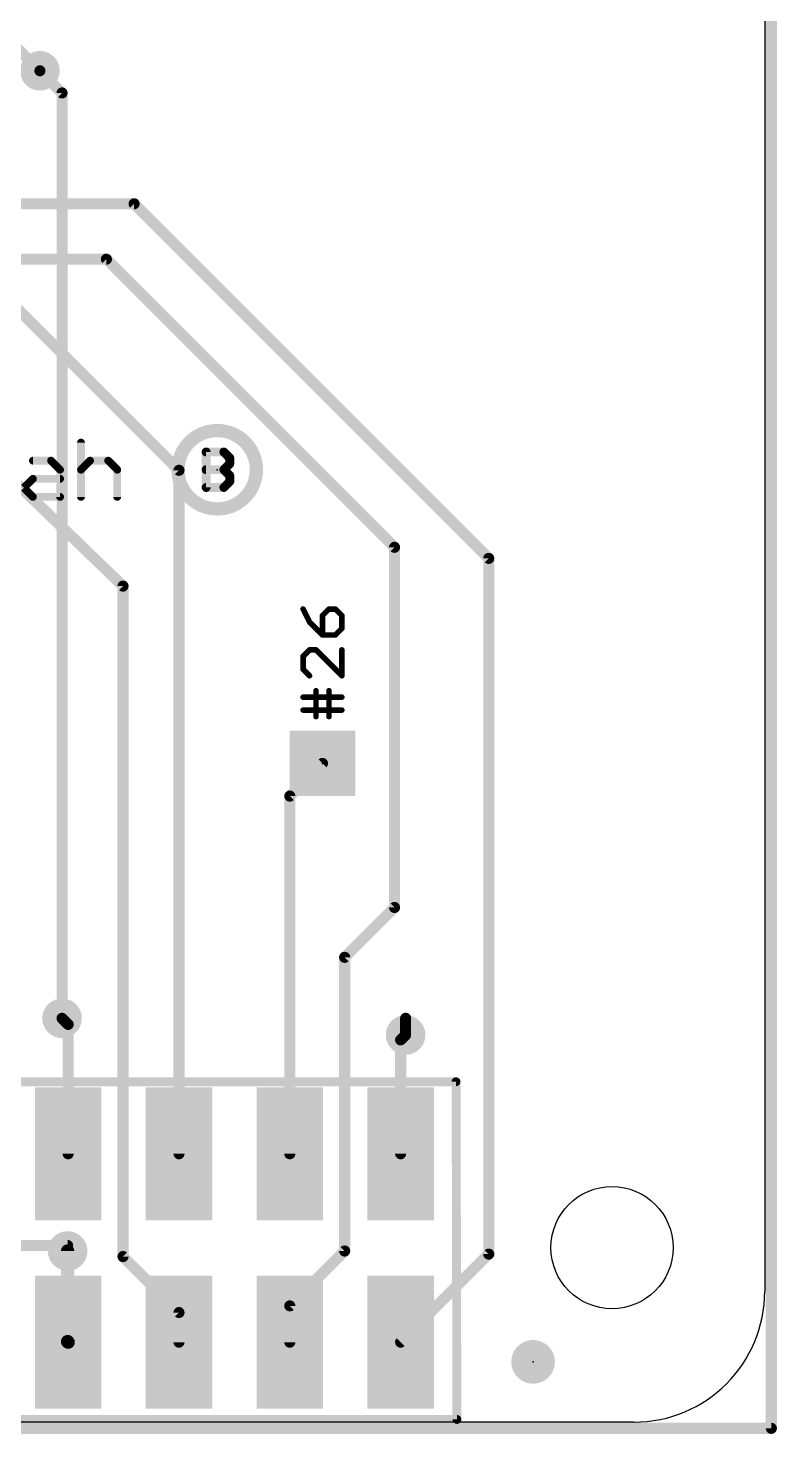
# Model space of a CAD drawing. Extents: x -9.8 to 65.3, y -0.3 to 69.2.
# Drawn here: x 48.12 to 65.28, y -0.25 to 31.97 of the extents above; entities that cross this region are included whole.
import ezdxf

# ---------------------------------------------------------------- set-up
doc = ezdxf.new("R2010")
doc.units = 0
for name, color, linetype in [('1', 12, 'CONTINUOUS'), ('16', 132, 'CONTINUOUS'), ('18', 110, 'CONTINUOUS'), ('20', 53, 'CONTINUOUS'), ('21', 40, 'CONTINUOUS'), ('23', 40, 'CONTINUOUS')]:
    doc.layers.add(name, color=color, linetype=linetype)

# ---------------------------------------------------------------- blocks, each defined once
blk = doc.blocks.new('PIE')
at = {"const_width": 0.5}
blk.add_lwpolyline([(0, -0.25, 1), (0, 0.25, 1), (0, -0.25)], format="xyb", dxfattribs=at)
blk = doc.blocks.new('RECT')
blk.add_solid([(-0.5, -0.5), (0.5, -0.5), (-0.5, 0.5), (0.5, 0.5)])
blk = doc.blocks.new('ROUNDV')
at = {"const_width": 0.5}
blk.add_lwpolyline([(0, -0.25, 1), (0, 0.25, 1), (0, -0.25)], format="xyb", dxfattribs=at)

msp = doc.modelspace()

# ---------------------------------------------------------------- linework, layer by layer
at = {"layer": '1'}
for points, const_width in [([(47.625, 31.75), (48.387, 30.988)], 0.254), ([(25.781, 27.94), (50.546, 27.94)], 0.254), ([(50.546, 27.94), (58.674, 19.812)], 0.254), ([(25.4, 26.67), (49.911, 26.67)], 0.254), ([(49.911, 26.67), (56.515, 20.066)], 0.254), ([(47.879, 25.527), (51.575, 21.831)], 0.254), ([(46.609, 22.733), (50.292, 19.177)], 0.254), ([(51.575, 21.831), (51.575, 6.166)], 0.254), ([(56.515, 20.066), (56.515, 11.811)], 0.254), ([(58.674, 19.812), (58.674, 3.867)], 0.254), ([(50.292, 19.177), (50.292, 3.81)], 0.254), ([(54.115, 14.364), (54.864, 15.113)], 0.254), ([(54.115, 6.166), (54.115, 14.364)], 0.254), ([(56.515, 11.811), (55.372, 10.668)], 0.254), ([(55.372, 10.668), (55.372, 3.937)], 0.254), ([(48.895, 9.271), (49.035, 9.131)], 0.254), ([(49.035, 9.131), (49.035, 6.166)], 0.254), ([(56.655, 8.776), (56.769, 8.89)], 0.254), ([(56.655, 6.166), (56.655, 8.776)], 0.254), ([(49.022, 3.937), (49.022, 1.861)], 0.3048), ([(50.292, 3.81), (51.575, 2.527)], 0.254), ([(55.372, 3.937), (54.115, 2.68)], 0.254), ([(58.674, 3.867), (56.655, 1.848)], 0.254), ([(51.575, 2.527), (51.575, 1.848)], 0.254), ([(54.115, 2.68), (54.115, 1.848)], 0.254), ([(49.022, 1.861), (49.035, 1.848)], 0.3048)]:
    msp.add_lwpolyline(points, dxfattribs=dict(at, const_width=const_width))
for points, const_width in [([(48.3421, 30.9431, 1), (48.4319, 31.0329)], 0.127), ([(50.5909, 27.9849, 1), (50.5011, 27.8951)], 0.127), ([(50.546, 27.8765, 1), (50.546, 28.0035)], 0.127), ([(49.9559, 26.7149, 1), (49.8661, 26.6251)], 0.127), ([(49.911, 26.6065, 1), (49.911, 26.7335)], 0.127), ([(51.6385, 21.831, 1), (51.5115, 21.831)], 0.127), ([(51.5301, 21.7861, 1), (51.6199, 21.8759)], 0.127), ([(56.5785, 20.066, 1), (56.4515, 20.066)], 0.127), ([(56.4701, 20.0211, 1), (56.5599, 20.1109)], 0.127), ([(58.7375, 19.812, 1), (58.6105, 19.812)], 0.127), ([(58.6291, 19.7671, 1), (58.7189, 19.8569)], 0.127), ([(50.3555, 19.177, 1), (50.2285, 19.177)], 0.127), ([(50.2479, 19.1313, 1), (50.3361, 19.2227)], 0.127), ([(54.9089, 15.0681, 1), (54.8191, 15.1579)], 0.127), ([(54.1785, 14.364, 1), (54.0515, 14.364)], 0.127), ([(54.0701, 14.4089, 1), (54.1599, 14.3191)], 0.127), ([(56.5599, 11.7661, 1), (56.4701, 11.8559)], 0.127), ([(56.4515, 11.811, 1), (56.5785, 11.811)], 0.127), ([(55.4355, 10.668, 1), (55.3085, 10.668)], 0.127), ([(55.3271, 10.7129, 1), (55.4169, 10.6231)], 0.127), ([(48.9399, 9.3159, 1), (48.8501, 9.2261)], 0.127), ([(49.0985, 9.131, 1), (48.9715, 9.131)], 0.127), ([(48.9901, 9.0861, 1), (49.0799, 9.1759)], 0.127), ([(56.7185, 8.776, 1), (56.5915, 8.776)], 0.127), ([(56.6101, 8.8209, 1), (56.6999, 8.7311)], 0.127), ([(56.8139, 8.8451, 1), (56.7241, 8.9349)], 0.127), ([(48.9715, 6.166, 1), (49.0985, 6.166)], 0.127), ([(51.5115, 6.166, 1), (51.6385, 6.166)], 0.127), ([(54.0515, 6.166, 1), (54.1785, 6.166)], 0.127), ([(56.5915, 6.166, 1), (56.7185, 6.166)], 0.127), ([(49.0982, 3.937, 1), (48.9458, 3.937)], 0.1524), ([(50.3369, 3.8549, 1), (50.2471, 3.7651)], 0.127), ([(50.2285, 3.81, 1), (50.3555, 3.81)], 0.127), ([(55.3085, 3.937, 1), (55.4355, 3.937)], 0.127), ([(55.4169, 3.8921, 1), (55.3271, 3.9819)], 0.127), ([(58.6105, 3.867, 1), (58.7375, 3.867)], 0.127), ([(58.7189, 3.8221, 1), (58.6291, 3.9119)], 0.127), ([(51.6385, 2.527, 1), (51.5115, 2.527)], 0.127), ([(51.5301, 2.4821, 1), (51.6199, 2.5719)], 0.127), ([(54.1785, 2.68, 1), (54.0515, 2.68)], 0.127), ([(54.0701, 2.7249, 1), (54.1599, 2.6351)], 0.127), ([(49.0759, 1.9149, 1), (48.9681, 1.8071)], 0.1524), ([(48.9458, 1.861, 1), (49.0982, 1.861)], 0.1524), ([(48.9811, 1.7941, 1), (49.0889, 1.9019)], 0.1524), ([(56.6101, 1.8929, 1), (56.6999, 1.8031)], 0.127), ([(51.5115, 1.848, 1), (51.6385, 1.848)], 0.127), ([(54.0515, 1.848, 1), (54.1785, 1.848)], 0.127)]:
    msp.add_lwpolyline(points, format="xyb", dxfattribs=dict(at, const_width=const_width))
at = {"layer": '16', "const_width": 0.254}
for points in [[(65.151, -0.127), (65.151, 57.023)], [(48.387, 30.988), (48.895, 30.48)], [(48.895, 30.48), (48.895, 9.271)], [(56.769, 8.89), (56.769, 9.271)], [(45.085, 4.064), (49.022, 4.064)], [(-0.889, -0.127), (65.151, -0.127)]]:
    msp.add_lwpolyline(points, dxfattribs=at)
at = {"layer": '16', "const_width": 0.127}
for points in [[(48.4319, 31.0329, 1), (48.3421, 30.9431)], [(48.9585, 30.48, 1), (48.8315, 30.48)], [(48.8501, 30.4351, 1), (48.9399, 30.5249)], [(56.8325, 9.271, 1), (56.7055, 9.271)], [(48.8315, 9.271, 1), (48.9585, 9.271)], [(56.7055, 8.89, 1), (56.8325, 8.89)], [(49.022, 4.0005, 1), (49.022, 4.1275)], [(65.151, -0.1905, 1), (65.151, -0.0635)], [(65.0875, -0.127, 1), (65.2145, -0.127)]]:
    msp.add_lwpolyline(points, format="xyb", dxfattribs=at)
at = {"layer": '20'}
for p, q in [((65, 53.515), (65, 3.015)), ((62, 0.015), (3, 0.015))]:
    msp.add_line(p, q, dxfattribs=at)
msp.add_circle((61.5, 4.015), 1.4, dxfattribs=at)
msp.add_arc((62, 3.015), 3, 270, 0, dxfattribs=at)
at = {"layer": '21'}
for points, const_width in [([(52.451, 20.946, 1), (52.451, 22.742, 1), (52.451, 20.946)], 0.3048), ([(49.374, 22.4674, 1), (49.2851, 22.4674)], 0.0889), ([(52.2478, 22.2511, 1), (52.1462, 22.2511)], 0.1016), ([(52.197, 22.3019, 1), (52.197, 22.2003)], 0.1016), ([(52.6397, 22.287, 1), (52.5678, 22.2152)], 0.1016), ([(52.6037, 22.2003, 1), (52.6037, 22.3019)], 0.1016), ([(48.2274, 22.0966, 1), (48.2274, 22.0077)], 0.0889), ([(48.6741, 22.0836, 1), (48.6112, 22.0207)], 0.0889), ([(48.6427, 22.0077, 1), (48.6427, 22.0966)], 0.0889), ([(48.8947, 21.8445, 1), (48.8058, 21.8445)], 0.0889), ([(48.8188, 21.8131, 1), (48.8817, 21.876)], 0.0889), ([(49.2981, 21.876, 1), (49.361, 21.8131)], 0.0889), ([(49.5372, 22.0966, 1), (49.5372, 22.0077)], 0.0889), ([(49.5686, 22.0207, 1), (49.5057, 22.0836)], 0.0889), ([(49.9838, 22.0836, 1), (49.921, 22.0207)], 0.0889), ([(49.9524, 22.0077, 1), (49.9524, 22.0966)], 0.0889), ([(50.2045, 21.8445, 1), (50.1156, 21.8445)], 0.0889), ([(50.1286, 21.8131, 1), (50.1914, 21.876)], 0.0889), ([(52.197, 21.8951, 1), (52.197, 21.7935)], 0.1016), ([(52.6397, 21.8803, 1), (52.5678, 21.8084)], 0.1016), ([(52.5678, 21.8803, 1), (52.6397, 21.8084)], 0.1016), ([(52.6037, 21.7935, 1), (52.6037, 21.8951)], 0.1016), ([(52.7901, 22.1155, 1), (52.6885, 22.1155)], 0.1016), ([(52.6885, 21.9799, 1), (52.7901, 21.9799)], 0.1016), ([(52.7034, 22.0796, 1), (52.7752, 22.1514)], 0.1016), ([(52.7752, 21.944, 1), (52.7034, 22.0158)], 0.1016), ([(48.2274, 21.6814, 1), (48.2274, 21.5925)], 0.0889), ([(48.2589, 21.6055, 1), (48.196, 21.6683)], 0.0889), ([(48.8503, 21.5925, 1), (48.8503, 21.6814)], 0.0889), ([(52.7901, 21.7088, 1), (52.6885, 21.7088)], 0.1016), ([(52.6885, 21.5732, 1), (52.7901, 21.5732)], 0.1016), ([(52.7034, 21.6728, 1), (52.7752, 21.7447)], 0.1016), ([(52.7752, 21.5373, 1), (52.7034, 21.6091)], 0.1016), ([(48.2274, 21.2662, 1), (48.2274, 21.1773)], 0.0889), ([(48.196, 21.1903, 1), (48.2589, 21.2531)], 0.0889), ([(48.8058, 21.2217, 1), (48.8947, 21.2217)], 0.0889), ([(48.8503, 21.1773, 1), (48.8503, 21.2662)], 0.0889), ([(49.2851, 21.2217, 1), (49.374, 21.2217)], 0.0889), ([(50.1156, 21.2217, 1), (50.2045, 21.2217)], 0.0889), ([(52.197, 21.4884, 1), (52.197, 21.3868)], 0.1016), ([(52.1462, 21.4376, 1), (52.2478, 21.4376)], 0.1016), ([(52.5678, 21.4735, 1), (52.6397, 21.4017)], 0.1016), ([(52.6037, 21.3868, 1), (52.6037, 21.4884)], 0.1016), ([(54.4471, 18.6646, 1), (54.3903, 18.6362)], 0.0635), ([(55.0119, 18.6822, 1), (55.0119, 18.6187)], 0.0635), ([(55.0344, 18.628, 1), (54.9895, 18.6729)], 0.0635), ([(55.1827, 18.6729, 1), (55.1378, 18.628)], 0.0635), ([(55.1602, 18.6187, 1), (55.1602, 18.6822)], 0.0635), ([(54.5895, 18.3763, 1), (54.5446, 18.3314)], 0.0635), ([(54.5386, 18.3396, 1), (54.5954, 18.368)], 0.0635), ([(54.8954, 18.5021, 1), (54.8319, 18.5021)], 0.0635), ([(54.8412, 18.5246, 1), (54.8861, 18.4797)], 0.0635), ([(55.3403, 18.5021, 1), (55.2767, 18.5021)], 0.0635), ([(55.286, 18.4797, 1), (55.331, 18.5246)], 0.0635), ([(54.8636, 18.089, 1), (54.8636, 18.0255)], 0.0635), ([(54.8319, 18.0573, 1), (54.8954, 18.0573)], 0.0635), ([(54.8412, 18.0348, 1), (54.8861, 18.0797)], 0.0635), ([(55.1378, 18.0797, 1), (55.1827, 18.0348)], 0.0635), ([(55.1602, 18.0255, 1), (55.1602, 18.089)], 0.0635), ([(55.2767, 18.2056, 1), (55.3403, 18.2056)], 0.0635), ([(55.331, 18.1831, 1), (55.286, 18.228)], 0.0635), ([(54.567, 17.7467, 1), (54.567, 17.6832)], 0.0635), ([(54.5895, 17.6925, 1), (54.5446, 17.7374)], 0.0635), ([(54.7378, 17.7374, 1), (54.6929, 17.6925)], 0.0635), ([(54.7153, 17.6832, 1), (54.7153, 17.7467)], 0.0635), ([(55.3403, 17.7149, 1), (55.2767, 17.7149)], 0.0635), ([(54.4505, 17.5666, 1), (54.387, 17.5666)], 0.0635), ([(54.3963, 17.5891, 1), (54.4412, 17.5442)], 0.0635), ([(54.387, 17.27, 1), (54.4505, 17.27)], 0.0635), ([(54.4412, 17.2925, 1), (54.3963, 17.2476)], 0.0635), ([(54.5446, 17.0993, 1), (54.5895, 17.1442)], 0.0635), ([(55.2767, 17.1217, 1), (55.3403, 17.1217)], 0.0635), ([(55.286, 17.0993, 1), (55.331, 17.1442)], 0.0635), ([(54.7471, 16.7794, 1), (54.6836, 16.7794)], 0.0635), ([(55.0437, 16.7794, 1), (54.9802, 16.7794)], 0.0635), ([(54.4187, 16.6628, 1), (54.4187, 16.5994)], 0.0635), ([(54.7471, 16.6311, 1), (54.6836, 16.6311)], 0.0635), ([(54.6836, 16.6311, 1), (54.7471, 16.6311)], 0.0635), ([(55.3085, 16.5994, 1), (55.3085, 16.6628)], 0.0635), ([(54.4187, 16.3663, 1), (54.4187, 16.3028)], 0.0635), ([(54.6836, 16.1862, 1), (54.7471, 16.1862)], 0.0635), ([(54.9802, 16.1862, 1), (55.0437, 16.1862)], 0.0635), ([(55.3085, 16.3028, 1), (55.3085, 16.3663)], 0.0635), ([(57.9758, 7.8171, 1), (57.8742, 7.8169)], 0.1016), ([(57.925, 7.7662, 1), (57.925, 7.8678)], 0.1016), ([(57.8942, 0.0769, 1), (57.9958, 0.0771)], 0.1016), ([(57.945, 0.0262, 1), (57.945, 0.1278)], 0.1016)]:
    msp.add_lwpolyline(points, format="xyb", dxfattribs=dict(at, const_width=const_width))
for points, const_width in [([(49.3296, 22.4674), (49.3296, 21.2217)], 0.1778), ([(52.197, 21.4376), (52.197, 22.2511)], 0.2032), ([(52.197, 22.2511), (52.6037, 22.2511)], 0.2032), ([(52.6037, 22.2511), (52.7393, 22.1155)], 0.2032), ([(48.2274, 22.0521), (48.6427, 22.0521)], 0.1778), ([(48.6427, 22.0521), (48.8503, 21.8445)], 0.1778), ([(48.8503, 21.8445), (48.8503, 21.2217)], 0.1778), ([(49.3296, 21.8445), (49.5372, 22.0521)], 0.1778), ([(49.5372, 22.0521), (49.9524, 22.0521)], 0.1778), ([(49.9524, 22.0521), (50.16, 21.8445)], 0.1778), ([(50.16, 21.8445), (50.16, 21.2217)], 0.1778), ([(52.197, 21.8443), (52.6037, 21.8443)], 0.2032), ([(52.7393, 21.9799), (52.6037, 21.8443)], 0.2032), ([(52.6037, 21.8443), (52.7393, 21.7088)], 0.2032), ([(52.7393, 22.1155), (52.7393, 21.9799)], 0.2032), ([(48.0198, 21.4293), (48.2274, 21.6369)], 0.1778), ([(48.2274, 21.6369), (48.8503, 21.6369)], 0.1778), ([(52.7393, 21.5732), (52.6037, 21.4376)], 0.2032), ([(52.7393, 21.7088), (52.7393, 21.5732)], 0.2032), ([(48.2274, 21.2217), (48.0198, 21.4293)], 0.1778), ([(48.8503, 21.2217), (48.2274, 21.2217)], 0.1778), ([(52.6037, 21.4376), (52.197, 21.4376)], 0.2032), ([(54.4187, 18.6504), (54.567, 18.3538)], 0.127), ([(55.0119, 18.6504), (54.8636, 18.5021)], 0.127), ([(55.1602, 18.6504), (55.0119, 18.6504)], 0.127), ([(55.3085, 18.5021), (55.1602, 18.6504)], 0.127), ([(54.567, 18.3538), (54.8636, 18.0573)], 0.127), ([(54.8636, 18.5021), (54.8636, 18.0573)], 0.127), ([(55.3085, 18.2056), (55.3085, 18.5021)], 0.127), ([(54.8636, 18.0573), (55.1602, 18.0573)], 0.127), ([(55.1602, 18.0573), (55.3085, 18.2056)], 0.127), ([(54.567, 17.7149), (54.4187, 17.5666)], 0.127), ([(54.7153, 17.7149), (54.567, 17.7149)], 0.127), ([(55.3085, 17.1217), (54.7153, 17.7149)], 0.127), ([(55.3085, 17.7149), (55.3085, 17.1217)], 0.127), ([(54.4187, 17.5666), (54.4187, 17.27)], 0.127), ([(54.4187, 17.27), (54.567, 17.1217)], 0.127), ([(54.7153, 16.6311), (54.7153, 16.7794)], 0.127), ([(55.0119, 16.1862), (55.0119, 16.7794)], 0.127), ([(54.4187, 16.6311), (55.3085, 16.6311)], 0.127), ([(54.7153, 16.1862), (54.7153, 16.6311)], 0.127), ([(55.3085, 16.3345), (54.4187, 16.3345)], 0.127), ([(7.125, 7.817), (57.925, 7.817)], 0.2032), ([(57.925, 7.817), (57.945, 0.077)], 0.2032), ([(57.945, 0.077), (9.675, 0.077)], 0.2032)]:
    msp.add_lwpolyline(points, dxfattribs=dict(at, const_width=const_width))
at = {"layer": '23'}
for p in [(52.451, 21.844), (54.864, 15.113), (59.69, 1.397)]:
    msp.add_point(p, dxfattribs=at)

# ---------------------------------------------------------------- block references
at = {"layer": '1', "xscale": 1.5, "yscale": 1.5}
msp.add_blockref('RECT', (54.864, 15.113), dxfattribs=at)
at = {"layer": '1', "xscale": 3.048, "yscale": 1.524}
for p, rotation in [((49.035, 6.166), 270), ((51.575, 6.166), 270), ((54.115, 6.166), 270), ((56.655, 6.166), 270), ((49.035, 1.848), 90), ((51.575, 1.848), 90), ((54.115, 1.848), 90), ((56.655, 1.848), 90)]:
    msp.add_blockref('RECT', p, dxfattribs=dict(at, rotation=rotation))
at = {"layer": '1'}
msp.add_blockref('PIE', (59.69, 1.397), dxfattribs=at)
at = {"layer": '18', "xscale": 0.9064, "yscale": 0.9064}
for p in [(48.387, 30.988), (48.387, 30.988), (48.895, 9.271), (48.895, 9.271), (56.769, 8.89), (56.769, 8.89), (49.022, 3.937), (49.022, 3.937)]:
    msp.add_blockref('ROUNDV', p, dxfattribs=at)

doc.saveas('drawing.dxf')
